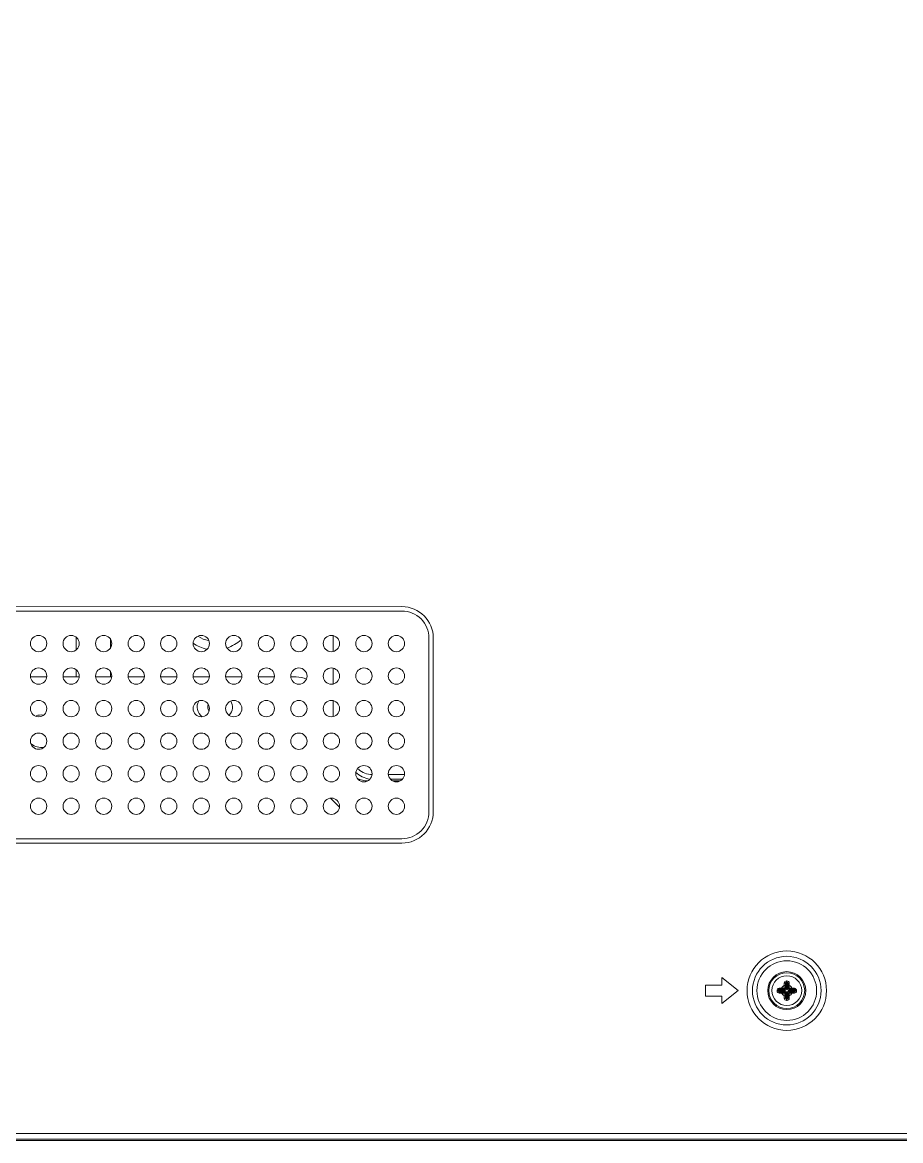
# Model space of a CAD drawing. Extents: x -382 to 1420, y -377 to 265.
# Drawn here: x -214.94 to -208.56, y -25.76 to -17.64 of the extents above; entities that cross this region are included whole.
import ezdxf

# ---------------------------------------------------------------- set-up
doc = ezdxf.new("R2010")
doc.units = 0
doc.header["$MEASUREMENT"] = 0
doc.layers.add('PDF_レイヤー 1', color=7, linetype='CONTINUOUS')

msp = doc.modelspace()

# ---------------------------------------------------------------- linework, layer by layer
at = {"layer": 'PDF_レイヤー 1', "lineweight": 0}
for points in [[(-223.44117, -25.76022), (-171.38649, -25.76022, 0.4143145), (-171.24868, -25.62245), (-171.24868, 6.93063, 0.4143145), (-171.38648, 7.06835), (-228.48682, 7.06835, 0.4143145), (-228.62463, 6.93063), (-228.62463, -25.62245, 0.4143145), (-228.48684, -25.76022), (-224.79078, -25.76022)], [(-228.61284, -25.61062, 0.020237), (-228.61242, -25.62094, 0.0768274), (-228.60256, -25.66288, 0.1002389), (-228.57255, -25.70786, 0.0963949), (-228.52739, -25.73797, 0.0991788), (-228.4745, -25.74841), (-171.39888, -25.74841, 0.0213893), (-171.38909, -25.748, 0.077189), (-171.34599, -25.73801, 0.1002389), (-171.30103, -25.708, 0.1012685), (-171.27092, -25.66312, 0.0994966), (-171.26046, -25.61062), (-171.33059, -25.61062), (-171.33061, 6.84425), (-172.59133, 5.1687), (-172.81714, 5.16869), (-172.81714, 3.04596)], [(-212.98664, -22.39436), (-212.94734, -22.39436, -0.098629), (-212.87136, -22.40954)], [(-209.43946, -24.65341, 0.4136881), (-209.4553, -24.6728), (-209.45433, -24.6728), (-209.45336, -24.6728), (-209.45225, -24.6728), (-209.45114, -24.6728), (-209.45003, -24.6728), (-209.44906, -24.6728), (-209.44794, -24.6728), (-209.44697, -24.6728), (-209.44628, -24.6728), (-209.44517, -24.6728), (-209.44492, -24.67275), (-209.44492, -24.67386), (-209.44464, -24.67511), (-209.44436, -24.67636), (-209.44394, -24.67747), (-209.44381, -24.67775), (-209.44311, -24.67858), (-209.44269, -24.67913), (-209.44186, -24.67983), (-209.44103, -24.68052), (-209.44006, -24.68094), (-209.43922, -24.68108), (-209.43811, -24.68122), (-209.432, -24.67507), (-209.43325, -24.67493), (-209.4345, -24.67479), (-209.43561, -24.67465), (-209.43686, -24.67437), (-209.43797, -24.67409), (-209.43922, -24.67368), (-209.43964, -24.67354), (-209.44075, -24.67298), (-209.44186, -24.67243), (-209.44283, -24.67173), (-209.44339, -24.67132), (-209.44489, -24.67273), (-209.44489, -24.66982), (-209.44336, -24.67134, -0.1519287), (-209.432, -24.66751), (-209.432, -24.66834)], [(-209.4395, -24.68919, -0.4136881), (-209.45533, -24.67273), (-209.45533, -24.67259), (-209.45533, -24.67232), (-209.45533, -24.6719), (-209.45533, -24.67162), (-209.45533, -24.67134), (-209.45533, -24.67107), (-209.45533, -24.67079), (-209.45533, -24.67037), (-209.45533, -24.67009), (-209.4553, -24.66982), (-209.45433, -24.66982), (-209.45336, -24.66982), (-209.45225, -24.66982), (-209.45114, -24.66982), (-209.45003, -24.66982), (-209.44906, -24.66982), (-209.44794, -24.66982), (-209.44697, -24.66982), (-209.44628, -24.66982), (-209.44517, -24.66982), (-209.44489, -24.66982), (-209.44489, -24.66968), (-209.44489, -24.66843), (-209.44461, -24.66718), (-209.44433, -24.6662), (-209.44378, -24.66495), (-209.44308, -24.66398), (-209.44267, -24.66343), (-209.44197, -24.66273), (-209.441, -24.66204), (-209.44003, -24.66162), (-209.43919, -24.66148), (-209.43811, -24.6614), (-209.432, -24.66751), (-209.39362, -24.66765, 0.298806), (-209.38763, -24.65991), (-209.38846, -24.65991), (-209.39484, -24.65341, -0.3662279), (-209.40257, -24.66101), (-209.40257, -24.63387), (-209.40257, -24.63207), (-209.40257, -24.63054), (-209.40257, -24.62957), (-209.40257, -24.62776), (-209.40271, -24.62596), (-209.40271, -24.62429), (-209.40271, -24.62263), (-209.40271, -24.62082), (-209.40257, -24.61915), (-209.40257, -24.61735), (-209.40257, -24.61651)], [(-209.39362, -24.67498, -0.298806), (-209.38764, -24.68276), (-209.38764, -24.68248), (-209.38764, -24.6822), (-209.38764, -24.68206), (-209.38778, -24.68179), (-209.38792, -24.68151), (-209.38792, -24.68123), (-209.38806, -24.68109), (-209.3882, -24.68081), (-209.3882, -24.68054), (-209.3882, -24.68026), (-209.38832, -24.6802), (-209.38832, -24.68048), (-209.38832, -24.68076), (-209.38832, -24.68104), (-209.38832, -24.68118), (-209.38832, -24.68145), (-209.38846, -24.68173), (-209.38846, -24.68201), (-209.38846, -24.68229), (-209.38846, -24.68243), (-209.38845, -24.68269), (-209.3948, -24.68926, 0.3508341), (-209.40257, -24.68166), (-209.40257, -24.70874), (-209.39484, -24.7088), (-209.39484, -24.68922), (-209.4221, -24.68926), (-209.4221, -24.68162), (-209.40259, -24.68163), (-209.39606, -24.67511), (-209.39578, -24.67511), (-209.3955, -24.67511), (-209.39537, -24.67511), (-209.39509, -24.67511), (-209.39481, -24.67511), (-209.39453, -24.67497), (-209.39439, -24.67497), (-209.39412, -24.67497), (-209.39384, -24.67497), (-209.39356, -24.675), (-209.39384, -24.67486), (-209.39412, -24.67486), (-209.39439, -24.67472), (-209.39453, -24.67472), (-209.39481, -24.67458), (-209.39509, -24.67444), (-209.39523, -24.67444), (-209.3955, -24.6743), (-209.39578, -24.6743), (-209.39606, -24.67427), (-209.39606, -24.67511), (-209.432, -24.67513), (-209.432, -24.6743), (-209.39362, -24.67498)], [(-209.3372, -24.6743, 1.1382396), (-209.3372, -24.66757), (-209.33609, -24.6677), (-209.33484, -24.66784), (-209.33373, -24.66798), (-209.33248, -24.66826), (-209.33123, -24.66854), (-209.33012, -24.66895), (-209.32957, -24.66909), (-209.32859, -24.66965), (-209.32748, -24.6702), (-209.32651, -24.6709), (-209.32582, -24.67132), (-209.32582, -24.67136), (-209.32693, -24.67205), (-209.3279, -24.67261), (-209.32901, -24.67316), (-209.32957, -24.67344), (-209.33068, -24.67386), (-209.33193, -24.67427), (-209.33318, -24.67455), (-209.33429, -24.67483), (-209.3354, -24.67497), (-209.33665, -24.67511), (-209.3372, -24.67511), (-209.3372, -24.6743), (-209.37331, -24.67511), (-209.3372, -24.67511), (-209.33123, -24.68122), (-209.33095, -24.68177), (-209.33068, -24.68233), (-209.33068, -24.68261), (-209.3304, -24.68344), (-209.33026, -24.68413), (-209.33026, -24.68427), (-209.33012, -24.68511), (-209.32998, -24.68594), (-209.32998, -24.68677), (-209.32984, -24.68761), (-209.32984, -24.68844), (-209.32989, -24.68922, -0.0166665), (-209.34719, -24.68916, -0.1728735), (-209.36677, -24.70874), (-209.36677, -24.71055), (-209.36677, -24.71221), (-209.36663, -24.71305), (-209.36663, -24.71485), (-209.36663, -24.71666), (-209.36663, -24.71833), (-209.36663, -24.71999), (-209.36663, -24.7218), (-209.36663, -24.72346), (-209.36663, -24.72527), (-209.36672, -24.72613), (-209.36755, -24.72613), (-209.36838, -24.72613), (-209.36922, -24.72599), (-209.37005, -24.72599), (-209.37088, -24.72585), (-209.37171, -24.72571), (-209.37185, -24.72571), (-209.37269, -24.72544), (-209.37352, -24.7253), (-209.37366, -24.72516), (-209.37421, -24.72502), (-209.37477, -24.72474), (-209.38092, -24.71864), (-209.38092, -24.71989), (-209.3812, -24.72114), (-209.38134, -24.72226), (-209.38162, -24.72351), (-209.38189, -24.72462), (-209.38231, -24.72587), (-209.38245, -24.72628), (-209.38287, -24.72739), (-209.38356, -24.7285), (-209.38412, -24.72948), (-209.38467, -24.73003), (-209.38314, -24.73156, -0.1519287), (-209.38763, -24.71864), (-209.38846, -24.71864), (-209.38849, -24.6827), (-209.38766, -24.68268), (-209.38766, -24.71864), (-209.38766, -24.71878), (-209.38752, -24.71962), (-209.38724, -24.72045), (-209.38682, -24.72114), (-209.38655, -24.72142), (-209.38585, -24.72184), (-209.38516, -24.72212), (-209.38474, -24.72212), (-209.38405, -24.72212), (-209.38349, -24.72184), (-209.3828, -24.72142), (-209.38252, -24.72114), (-209.3821, -24.72045), (-209.38183, -24.71962), (-209.38169, -24.71878), (-209.38087, -24.71867), (-209.38087, -24.6827), (-209.38087, -24.68243), (-209.38087, -24.68229), (-209.38087, -24.68201), (-209.38087, -24.68173), (-209.38087, -24.68145), (-209.38087, -24.68118), (-209.38101, -24.68104), (-209.38101, -24.68076), (-209.38101, -24.68048), (-209.38099, -24.6802), (-209.38113, -24.68048), (-209.38113, -24.68076), (-209.38127, -24.68104), (-209.38127, -24.68118), (-209.38141, -24.68145), (-209.38141, -24.68173), (-209.38155, -24.68201), (-209.38169, -24.68229), (-209.38169, -24.68243), (-209.38169, -24.6827)], [(-209.36677, -24.61651, 0.4136881), (-209.38317, -24.60066), (-209.38331, -24.60066), (-209.38345, -24.60066), (-209.38359, -24.60066), (-209.38373, -24.60066), (-209.38387, -24.60066), (-209.38414, -24.60066), (-209.38428, -24.60066), (-209.38442, -24.60066), (-209.38456, -24.60066), (-209.38317, -24.60068), (-209.38317, -24.60166), (-209.38317, -24.60263), (-209.38317, -24.60374), (-209.38317, -24.60485), (-209.38317, -24.60582), (-209.38317, -24.60693), (-209.38317, -24.60804), (-209.38317, -24.60902), (-209.38317, -24.60971), (-209.38317, -24.61068), (-209.38317, -24.6111), (-209.38303, -24.6111), (-209.38178, -24.6111), (-209.38053, -24.61138), (-209.37956, -24.61165), (-209.37831, -24.61221), (-209.37734, -24.6129), (-209.37678, -24.61332), (-209.37595, -24.61402), (-209.3754, -24.61499), (-209.37498, -24.61596), (-209.37484, -24.61679), (-209.37476, -24.61788), (-209.3817, -24.62399), (-209.38087, -24.62399), (-209.38089, -24.65994), (-209.37437, -24.65341, 0.3607235), (-209.36676, -24.66098), (-209.37328, -24.66751), (-209.37342, -24.66751), (-209.3737, -24.66751), (-209.37398, -24.66751), (-209.37426, -24.66751), (-209.37453, -24.66751), (-209.37467, -24.66765), (-209.37495, -24.66765), (-209.37523, -24.66765), (-209.37551, -24.66765), (-209.37331, -24.66833), (-209.3372, -24.66833), (-209.33718, -24.66751), (-209.37328, -24.66751), (-209.37328, -24.66834, -0.298806), (-209.38169, -24.65991), (-209.38087, -24.65991), (-209.38087, -24.66019), (-209.38087, -24.66033), (-209.38087, -24.66061), (-209.38087, -24.66089), (-209.38087, -24.66116), (-209.38087, -24.66144), (-209.38101, -24.66158), (-209.38101, -24.66186), (-209.38101, -24.66214), (-209.38101, -24.66236), (-209.38114, -24.66208), (-209.38114, -24.6618), (-209.38128, -24.66152), (-209.38128, -24.66139), (-209.38142, -24.66111), (-209.38142, -24.66083), (-209.38156, -24.66055), (-209.3817, -24.66041), (-209.3817, -24.66014), (-209.3817, -24.65986)], [(-209.37437, -24.63383), (-209.37437, -24.65341), (-209.34729, -24.65341, -0.0166665), (-209.32984, -24.65336), (-209.32984, -24.65419), (-209.32984, -24.65503), (-209.32998, -24.65586), (-209.32998, -24.65669), (-209.33012, -24.65753), (-209.33026, -24.65836), (-209.33026, -24.6585), (-209.3304, -24.65933), (-209.33068, -24.66016), (-209.33068, -24.66044), (-209.33095, -24.66086), (-209.33123, -24.66141), (-209.3372, -24.66752)], [(-209.32989, -24.68922, 0.4162957), (-209.3139, -24.6728), (-209.31501, -24.6728), (-209.31598, -24.6728), (-209.31709, -24.6728), (-209.31821, -24.6728), (-209.31918, -24.6728), (-209.32029, -24.6728), (-209.3214, -24.6728), (-209.32223, -24.6728), (-209.32307, -24.6728), (-209.32404, -24.6728), (-209.32446, -24.6728), (-209.32446, -24.67273), (-209.32446, -24.66982), (-209.32404, -24.66982), (-209.32307, -24.66982), (-209.32223, -24.66982), (-209.3214, -24.66982), (-209.32029, -24.66982), (-209.31918, -24.66982), (-209.31821, -24.66982), (-209.31709, -24.66982), (-209.31598, -24.66982), (-209.31501, -24.66982), (-209.31387, -24.66989), (-209.31387, -24.67002), (-209.31387, -24.6703), (-209.31387, -24.67072), (-209.31387, -24.671), (-209.31387, -24.67127), (-209.31387, -24.67155), (-209.31387, -24.67183), (-209.31387, -24.67225), (-209.31387, -24.67252), (-209.31387, -24.6728, 0.4162957), (-209.32984, -24.65343)], [(-209.43811, -24.68122), (-209.43839, -24.68177), (-209.43853, -24.68219), (-209.43867, -24.68247), (-209.43881, -24.6833), (-209.43894, -24.68413), (-209.43908, -24.68427), (-209.43922, -24.68511), (-209.43922, -24.68594), (-209.43936, -24.68677), (-209.4395, -24.68761), (-209.4395, -24.68844), (-209.4395, -24.68927, 0.0166665), (-209.4221, -24.68922, 0.1728735), (-209.40252, -24.7088, 0.0166665), (-209.40257, -24.7261)], [(-209.39464, -24.72473), (-209.3945, -24.72584), (-209.39437, -24.72667), (-209.39395, -24.72764), (-209.39325, -24.72862), (-209.39256, -24.72931), (-209.392, -24.72973), (-209.39089, -24.73042), (-209.38978, -24.73098), (-209.38881, -24.73125), (-209.38756, -24.73153), (-209.38631, -24.73153), (-209.38603, -24.73153), (-209.38603, -24.73195), (-209.38603, -24.73292), (-209.38617, -24.73362), (-209.38617, -24.73459), (-209.38617, -24.7357), (-209.38617, -24.73681), (-209.38617, -24.73778), (-209.38617, -24.73889), (-209.38617, -24.74), (-209.38617, -24.74098), (-209.38617, -24.74195, -0.4136881), (-209.40263, -24.72613), (-209.4018, -24.72613), (-209.40096, -24.72613), (-209.40013, -24.72599), (-209.3993, -24.72599), (-209.39846, -24.72585), (-209.39763, -24.72571), (-209.39749, -24.72571), (-209.3968, -24.72557), (-209.39596, -24.7253), (-209.39568, -24.7253), (-209.39513, -24.72502), (-209.39457, -24.72474), (-209.39457, -24.72405), (-209.39471, -24.72238), (-209.39471, -24.72085), (-209.39471, -24.72002), (-209.39485, -24.71835), (-209.39485, -24.71669), (-209.39485, -24.71516), (-209.39485, -24.71349), (-209.39485, -24.71196), (-209.39485, -24.7103), (-209.39485, -24.70877)], [(-209.37437, -24.70874), (-209.37437, -24.70958), (-209.37437, -24.71124), (-209.37437, -24.71277), (-209.37437, -24.71346), (-209.37451, -24.71513), (-209.37451, -24.7168), (-209.37451, -24.71833), (-209.37465, -24.71999), (-209.37465, -24.72166), (-209.37465, -24.72319), (-209.37477, -24.72474), (-209.37491, -24.72585), (-209.37505, -24.72669), (-209.37546, -24.72766), (-209.37602, -24.72849), (-209.37685, -24.72932), (-209.37741, -24.72974), (-209.37824, -24.73044), (-209.37838, -24.73057), (-209.37963, -24.73099), (-209.38088, -24.73141), (-209.38199, -24.73155), (-209.38317, -24.73153), (-209.38317, -24.73195), (-209.38317, -24.73292), (-209.38317, -24.73362), (-209.38317, -24.73459), (-209.38317, -24.7357), (-209.38317, -24.73681), (-209.38317, -24.73778), (-209.38317, -24.73889), (-209.38317, -24.74), (-209.38317, -24.74098), (-209.38467, -24.74198), (-209.38453, -24.74198), (-209.38439, -24.74198), (-209.38426, -24.74198), (-209.38412, -24.74198), (-209.38384, -24.74198), (-209.3837, -24.74198), (-209.38356, -24.74198), (-209.38342, -24.74198), (-209.38328, -24.74198), (-209.38314, -24.74198, 0.4136881), (-209.36678, -24.72614)]]:
    msp.add_lwpolyline(points, format="xyb", dxfattribs=at)
for points in [[(-212.17976, -21.88409, -0.4142097), (-211.95131, -22.11254), (-211.95131, -23.37215, -0.4142097), (-212.1797, -23.60058), (-218.87189, -23.60058, -0.4142097), (-219.10034, -23.37219), (-219.10034, -22.11258, -0.4142097), (-218.87194, -21.88415)], [(-211.98291, -22.11254, 0.4142857), (-212.1797, -21.91562), (-218.87189, -21.91562, 0.4141396), (-219.06887, -22.11254), (-219.06887, -23.37215, 0.4141396), (-218.87194, -23.56912), (-212.17976, -23.56912, 0.4142857), (-211.98291, -23.37219)], [(-209.38616, -24.60066, 0.4136881), (-209.40263, -24.61649), (-209.4018, -24.61649), (-209.40096, -24.61649), (-209.40013, -24.61663), (-209.3993, -24.61663), (-209.39846, -24.61676), (-209.39763, -24.6169), (-209.39749, -24.6169), (-209.39666, -24.61718), (-209.39582, -24.61732), (-209.39555, -24.61746), (-209.39513, -24.6176), (-209.39457, -24.61788), (-209.38842, -24.62397), (-209.38828, -24.62272), (-209.38814, -24.62147), (-209.38801, -24.62036), (-209.38773, -24.61911), (-209.38745, -24.618), (-209.38703, -24.61675), (-209.38689, -24.61633), (-209.38634, -24.61522), (-209.38578, -24.61411), (-209.38509, -24.61314), (-209.38467, -24.61258), (-209.3847, -24.6111), (-209.38317, -24.6111), (-209.38467, -24.6111), (-209.38603, -24.6111), (-209.38603, -24.61068), (-209.38603, -24.60971), (-209.38617, -24.60902), (-209.38617, -24.60804), (-209.38617, -24.60693), (-209.38617, -24.60582), (-209.38617, -24.60485), (-209.38617, -24.60374), (-209.38617, -24.60263), (-209.38617, -24.60166)], [(-209.37433, -24.68922), (-209.34724, -24.68922), (-209.34719, -24.68162), (-209.36677, -24.68162), (-209.37571, -24.67497, 0.2745046), (-209.3817, -24.6827), (-209.38087, -24.6827), (-209.37437, -24.68916), (-209.37437, -24.70874), (-209.36677, -24.7087), (-209.36677, -24.68162, 0.3607235)], [(-209.36683, -24.63383, -0.1728735), (-209.34724, -24.65337), (-209.34724, -24.66101), (-209.36677, -24.66096), (-209.36677, -24.63387), (-209.37435, -24.63385), (-209.37435, -24.63232), (-209.37435, -24.63065), (-209.37435, -24.62912), (-209.37449, -24.62746), (-209.37449, -24.62593), (-209.37449, -24.62426), (-209.37463, -24.6226), (-209.37463, -24.62176), (-209.37463, -24.62024), (-209.37463, -24.61857), (-209.37477, -24.61788), (-209.37421, -24.6176), (-209.37366, -24.61732), (-209.37338, -24.61732), (-209.37255, -24.61704), (-209.37185, -24.6169), (-209.37171, -24.6169), (-209.37088, -24.61676), (-209.37005, -24.61663), (-209.36922, -24.61663), (-209.36838, -24.61649), (-209.36755, -24.61649), (-209.36672, -24.61649, -0.0166665)]]:
    msp.add_lwpolyline(points, format="xyb", close=True, dxfattribs=at)
for points in [[(-214.54467, -22.19622), (-214.54467, -22.10747)], [(-214.29472, -22.12122), (-214.29472, -22.18247)], [(-212.67864, -22.09627), (-212.67864, -22.20751)], [(-214.87627, -22.39436), (-214.75808, -22.39436)], [(-214.64015, -22.39436), (-214.52197, -22.39436)], [(-214.54467, -22.38812), (-214.54467, -22.34367)], [(-214.40389, -22.39436), (-214.28571, -22.39436)], [(-214.29472, -22.35747), (-214.29472, -22.38816)], [(-214.16764, -22.39436), (-214.04959, -22.39436)], [(-213.93152, -22.39436), (-213.81333, -22.39436)], [(-213.69528, -22.39436), (-213.57709, -22.39436)], [(-213.45916, -22.39436), (-213.34097, -22.39436)], [(-213.2229, -22.39436), (-213.10472, -22.39436)], [(-212.67864, -22.33238), (-212.67864, -22.44376)], [(-212.67864, -22.56864), (-212.67864, -22.67988)], [(-212.27803, -23.10312), (-212.15998, -23.10312)], [(-212.17888, -23.13716), (-212.25929, -23.13716)], [(-212.24575, -23.14855), (-212.19187, -23.14855)], [(-212.69466, -23.27698), (-212.63549, -23.336)], [(-209.73892, -24.67132), (-209.8571, -24.57674)], [(-209.85705, -24.63199), (-209.85705, -24.57685)], [(-209.97516, -24.63199), (-209.85698, -24.63199)], [(-209.97516, -24.71065), (-209.97516, -24.63204)], [(-209.73886, -24.67126), (-209.85705, -24.76583), (-209.85705, -24.7107)], [(-209.4395, -24.65336), (-209.4395, -24.65419), (-209.4395, -24.65503), (-209.43936, -24.65586), (-209.43922, -24.65669), (-209.43922, -24.65753), (-209.43908, -24.65836), (-209.43908, -24.6585), (-209.43894, -24.65919), (-209.43867, -24.66002), (-209.43867, -24.6603), (-209.43839, -24.66086), (-209.43811, -24.66141), (-209.43742, -24.66141), (-209.43575, -24.66127), (-209.43422, -24.66127), (-209.43339, -24.66127), (-209.43172, -24.66114), (-209.43006, -24.66114), (-209.42853, -24.66114), (-209.42686, -24.66114), (-209.4252, -24.66114), (-209.42367, -24.661), (-209.42214, -24.661)], [(-209.432, -24.6743), (-209.43214, -24.6743), (-209.43297, -24.67416), (-209.43381, -24.67388), (-209.4345, -24.67347), (-209.43478, -24.67319), (-209.4352, -24.6725), (-209.43547, -24.67194), (-209.43547, -24.67125), (-209.43547, -24.67069), (-209.4352, -24.67014), (-209.43478, -24.66944), (-209.4345, -24.66916), (-209.43381, -24.66875), (-209.43297, -24.66847), (-209.43214, -24.66833), (-209.432, -24.66833), (-209.39603, -24.66833)], [(-209.42215, -24.66101), (-209.40257, -24.66101), (-209.39605, -24.66754)], [(-209.4221, -24.66105), (-209.4221, -24.65341), (-209.39488, -24.65341)], [(-209.39484, -24.65346), (-209.39484, -24.63387), (-209.40261, -24.63387)], [(-209.39362, -24.66765), (-209.39389, -24.66779), (-209.39417, -24.66779), (-209.39445, -24.66793), (-209.39459, -24.66793), (-209.39487, -24.66807), (-209.39514, -24.6682), (-209.39528, -24.6682), (-209.39556, -24.66834), (-209.39584, -24.66834), (-209.39612, -24.66834)], [(-209.39606, -24.66833), (-209.39606, -24.6675)], [(-209.39606, -24.66751), (-209.39578, -24.66751), (-209.3955, -24.66751), (-209.39537, -24.66751), (-209.39509, -24.66751), (-209.39481, -24.66751), (-209.39453, -24.66765), (-209.39439, -24.66765), (-209.39412, -24.66765), (-209.39384, -24.66765), (-209.39356, -24.66765)], [(-209.39484, -24.63387), (-209.39484, -24.63304), (-209.39484, -24.63137), (-209.39484, -24.62985), (-209.39484, -24.62915), (-209.39484, -24.62749), (-209.39484, -24.62582), (-209.39484, -24.62429), (-209.3947, -24.62263), (-209.3947, -24.62096), (-209.39456, -24.61943), (-209.39456, -24.6179)], [(-209.39457, -24.61788), (-209.39444, -24.61676), (-209.3943, -24.61593), (-209.39388, -24.61496), (-209.39319, -24.61413), (-209.39249, -24.61329), (-209.39194, -24.61288), (-209.39096, -24.61218), (-209.39082, -24.61204), (-209.38971, -24.61163), (-209.38846, -24.61121), (-209.38721, -24.61107), (-209.38596, -24.61107)], [(-209.38766, -24.65996), (-209.38766, -24.62399), (-209.38849, -24.62399)], [(-209.38832, -24.66241), (-209.38832, -24.66214), (-209.38832, -24.66186), (-209.38832, -24.66158), (-209.38832, -24.66144), (-209.38832, -24.66116), (-209.38846, -24.66089), (-209.38846, -24.66061), (-209.38846, -24.66033), (-209.38846, -24.66019), (-209.38846, -24.65991), (-209.38846, -24.62394)], [(-209.38766, -24.65991), (-209.38766, -24.66019), (-209.38766, -24.66047), (-209.38766, -24.66061), (-209.3878, -24.66089), (-209.38794, -24.66116), (-209.38794, -24.66144), (-209.38807, -24.66158), (-209.38821, -24.66186), (-209.38821, -24.66214), (-209.38835, -24.66241)], [(-209.38766, -24.62399), (-209.38766, -24.62385), (-209.38752, -24.62301), (-209.38724, -24.62218), (-209.38682, -24.62149), (-209.38655, -24.62121), (-209.38585, -24.62079), (-209.38516, -24.62051), (-209.3846, -24.62051), (-209.38405, -24.62051), (-209.38349, -24.62079), (-209.3828, -24.62121), (-209.38252, -24.62149), (-209.3821, -24.62218), (-209.38183, -24.62301), (-209.38169, -24.62385), (-209.38169, -24.62399), (-209.38169, -24.65996)], [(-209.38467, -24.60066), (-209.38481, -24.60066), (-209.38495, -24.60066), (-209.38509, -24.60066), (-209.38523, -24.60066), (-209.38537, -24.60066), (-209.38551, -24.60066), (-209.38578, -24.60066), (-209.38592, -24.60066), (-209.38606, -24.60066), (-209.3862, -24.60066)], [(-209.37328, -24.66833), (-209.37356, -24.66833), (-209.3737, -24.66833), (-209.37398, -24.66819), (-209.37426, -24.66819), (-209.37453, -24.66805), (-209.37467, -24.66791), (-209.37495, -24.66791), (-209.37523, -24.66777), (-209.37551, -24.66777), (-209.37578, -24.66764)], [(-209.37328, -24.67511), (-209.37342, -24.67511), (-209.3737, -24.67511), (-209.37398, -24.67511), (-209.37426, -24.67511), (-209.37453, -24.67511), (-209.37467, -24.67497), (-209.37495, -24.67497), (-209.37523, -24.67497), (-209.37551, -24.67497), (-209.37578, -24.67497)], [(-209.37571, -24.67497), (-209.37544, -24.67483), (-209.37516, -24.67483), (-209.37488, -24.67469), (-209.3746, -24.67469), (-209.37446, -24.67455), (-209.37419, -24.67441), (-209.37391, -24.67441), (-209.37363, -24.67427), (-209.37349, -24.67427), (-209.37321, -24.67427)], [(-209.37328, -24.6743), (-209.37328, -24.67513)], [(-209.34724, -24.66101), (-209.34641, -24.66101), (-209.34475, -24.66115), (-209.34322, -24.66115), (-209.34238, -24.66115), (-209.34086, -24.66115), (-209.33919, -24.66115), (-209.33766, -24.66115), (-209.336, -24.66129), (-209.33433, -24.66129), (-209.3328, -24.66129), (-209.33127, -24.66143)], [(-209.32446, -24.6728), (-209.32446, -24.67294), (-209.32446, -24.67419), (-209.32473, -24.67544), (-209.32501, -24.67641), (-209.32557, -24.67766), (-209.32612, -24.67863), (-209.32668, -24.67919), (-209.32737, -24.67988), (-209.32834, -24.68058), (-209.32932, -24.681), (-209.33015, -24.68113), (-209.33126, -24.68127)], [(-209.33123, -24.66141), (-209.33012, -24.66155), (-209.32929, -24.66169), (-209.32832, -24.66211), (-209.32748, -24.6628), (-209.32665, -24.6635), (-209.32609, -24.66405), (-209.32554, -24.66489), (-209.3254, -24.66516), (-209.32498, -24.66627), (-209.32457, -24.66752), (-209.32443, -24.66877), (-209.32443, -24.66989)], [(-209.85705, -24.71065), (-209.97523, -24.71065)], [(-209.4221, -24.68162), (-209.42293, -24.68162), (-209.4246, -24.68148), (-209.42613, -24.68148), (-209.42682, -24.68148), (-209.42849, -24.68148), (-209.43015, -24.68148), (-209.43168, -24.68148), (-209.43335, -24.68134), (-209.43488, -24.68134), (-209.43654, -24.68134), (-209.43807, -24.6812)], [(-209.38846, -24.71864), (-209.39457, -24.72476)], [(-209.38616, -24.74198), (-209.38602, -24.74198), (-209.38588, -24.74198), (-209.38574, -24.74198), (-209.38546, -24.74198), (-209.38532, -24.74198), (-209.38519, -24.74198), (-209.38505, -24.74198), (-209.38491, -24.74198), (-209.38477, -24.74198), (-209.38463, -24.74198)], [(-209.38464, -24.73153), (-209.38603, -24.73153), (-209.38464, -24.73)], [(-209.38467, -24.73153), (-209.38314, -24.73153)], [(-209.38169, -24.68268), (-209.38169, -24.71864), (-209.38085, -24.71864)], [(-209.33123, -24.68122), (-209.33193, -24.68122), (-209.33359, -24.68136), (-209.33512, -24.68136), (-209.33595, -24.68136), (-209.33762, -24.6815), (-209.33929, -24.6815), (-209.34081, -24.6815), (-209.34234, -24.6815), (-209.34401, -24.6815), (-209.34568, -24.68163), (-209.3472, -24.68163)], [(-228.43748, -25.70896), (-171.43581, -25.70889)]]:
    msp.add_lwpolyline(points, dxfattribs=at)
for centre, radius in [((-214.81726, -22.15183), 0.05912), ((-214.58111, -22.1518), 0.05909), ((-214.34489, -22.15183), 0.05912), ((-214.10874, -22.1518), 0.05909), ((-213.87248, -22.1518), 0.05909), ((-213.63627, -22.15183), 0.05912), ((-213.40012, -22.1518), 0.05909), ((-213.16389, -22.15183), 0.05912), ((-212.92773, -22.15192), 0.05921), ((-212.69149, -22.1518), 0.05909), ((-212.45528, -22.15183), 0.05912), ((-212.21913, -22.1518), 0.05909), ((-214.81726, -22.38808), 0.05912), ((-214.58111, -22.38805), 0.05909), ((-214.34489, -22.38808), 0.05912), ((-214.10874, -22.38805), 0.05909), ((-213.87248, -22.38805), 0.05909), ((-213.63627, -22.38808), 0.05912), ((-213.40012, -22.38805), 0.05909), ((-213.16389, -22.38808), 0.05912), ((-212.92773, -22.38816), 0.05921), ((-212.69149, -22.38805), 0.05909), ((-212.45528, -22.38808), 0.05912), ((-212.21913, -22.38805), 0.05909), ((-214.81723, -22.6243), 0.05909), ((-214.58108, -22.62427), 0.05906), ((-214.34486, -22.6243), 0.05909), ((-214.10871, -22.62427), 0.05906), ((-213.87245, -22.62427), 0.05906), ((-213.63624, -22.6243), 0.05909), ((-213.40009, -22.62427), 0.05906), ((-213.16386, -22.6243), 0.05909), ((-212.9277, -22.62439), 0.05918), ((-212.69146, -22.62427), 0.05906), ((-212.45525, -22.6243), 0.05909), ((-212.2191, -22.62427), 0.05906), ((-214.81726, -22.86045), 0.05912), ((-214.58111, -22.86042), 0.05909), ((-214.34489, -22.86045), 0.05912), ((-214.10874, -22.86042), 0.05909), ((-213.87248, -22.86042), 0.05909), ((-213.63627, -22.86045), 0.05912), ((-213.40012, -22.86042), 0.05909), ((-213.16389, -22.86045), 0.05912), ((-212.92773, -22.86054), 0.05921), ((-212.69149, -22.86042), 0.05909), ((-212.45528, -22.86045), 0.05912), ((-212.21913, -22.86042), 0.05909), ((-214.81723, -23.09668), 0.05909), ((-214.58108, -23.09665), 0.05906), ((-214.34486, -23.09668), 0.05909), ((-214.10871, -23.09665), 0.05906), ((-213.87245, -23.09665), 0.05906), ((-213.63624, -23.09668), 0.05909), ((-213.40009, -23.09665), 0.05906), ((-213.16386, -23.09668), 0.05909), ((-212.9277, -23.09677), 0.05918), ((-212.69146, -23.09665), 0.05906), ((-212.45525, -23.09668), 0.05909), ((-212.2191, -23.09665), 0.05906), ((-214.81726, -23.33282), 0.05912), ((-214.58111, -23.33279), 0.05909), ((-214.34489, -23.33282), 0.05912), ((-214.10874, -23.33279), 0.05909), ((-213.87248, -23.33279), 0.05909), ((-213.63627, -23.33282), 0.05912), ((-213.40012, -23.33279), 0.05909), ((-213.16389, -23.33282), 0.05912), ((-212.92773, -23.33291), 0.05921), ((-212.69149, -23.33279), 0.05909), ((-212.45528, -23.33282), 0.05912), ((-212.21913, -23.33279), 0.05909), ((-209.38474, -24.67141), 0.2884), ((-209.38472, -24.67136), 0.24905), ((-209.38462, -24.67135), 0.21654), ((-209.38462, -24.67129), 0.13774), ((-209.38472, -24.6713), 0.12998), ((-209.38458, -24.67127), 0.10814)]:
    msp.add_circle(centre, radius, dxfattribs=at)
for centre, radius, start, end in [((-213.53789, -21.91581), 0.28251, 235.981687, 258.456167), ((-213.53825, -21.91644), 0.21927, 237.329595, 257.776682), ((-213.53826, -21.91538), 0.28314, 288.149212, 312.450161), ((-213.57727, -22.61282), 0.08852, 150.863342, 232.645229), ((-213.53788, -22.61282), 0.05208, 158.959629, 212.292194), ((-213.49853, -22.61279), 0.08862, 317.986772, 30.091049), ((-214.79786, -22.78753), 0.1176, 83.780593, 108.968326), ((-214.79732, -22.78761), 0.11851, 231.657394, 278.804209), ((-212.38923, -22.95692), 0.18013, 225.311387, 262.907306), ((-212.42604, -22.98243), 0.16666, 243.079596, 269.506482), ((-212.39589, -22.96118), 0.14194, 226.146461, 270.553726), ((-209.43078, -24.91374), 0.26047, 88.090339, 91.909661), ((-209.38489, -24.67114), 0.04124, 115.384029, 154.615971), ((-209.40105, -24.62432), 0.02018, 0.94746, 35.502691)]:
    msp.add_arc(centre, radius, start, end, dxfattribs=at)

doc.saveas('drawing.dxf')
